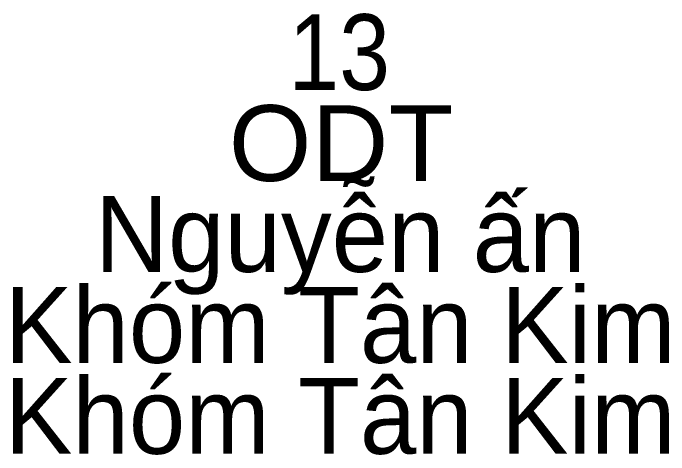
# Model space of a CAD drawing. Header units: metres. Extents: x 536499 to 537083, y 1836589 to 1837168.
# Drawn here: x 536997.755 to 537001.213, y 1836987.614 to 1836989.946 of the extents above; entities that cross this region are included whole.
import ezdxf
from ezdxf.enums import TextEntityAlignment as Align

# ---------------------------------------------------------------- set-up
doc = ezdxf.new("R2010")
doc.units = ezdxf.units.M
doc.header["$LTSCALE"] = 0.16
doc.linetypes.add('DOTTED', pattern=[1.5, 0.3, -1.2])
doc.layers.add('1', color=7, linetype='DOTTED', lineweight=13)

msp = doc.modelspace()

# ---------------------------------------------------------------- texts
at = {"layer": '1'}
for s, width, p in [('13', 0.9, (536999.475, 1836989.54)), ('ODT', 1.05, (536999.485, 1836989.06))]:
    msp.add_text(s, height=0.4, dxfattribs=dict(at, width=width)).set_placement(p, align=Align.CENTER)
for s, p in [('Nguyễn ấn', (536999.48, 1836988.58)), ('Khóm Tân Kim', (536999.48, 1836988.1)), ('Khóm Tân Kim', (536999.48, 1836987.62))]:
    msp.add_text(s, height=0.4, dxfattribs=at).set_placement(p, align=Align.CENTER)

doc.saveas('drawing.dxf')
